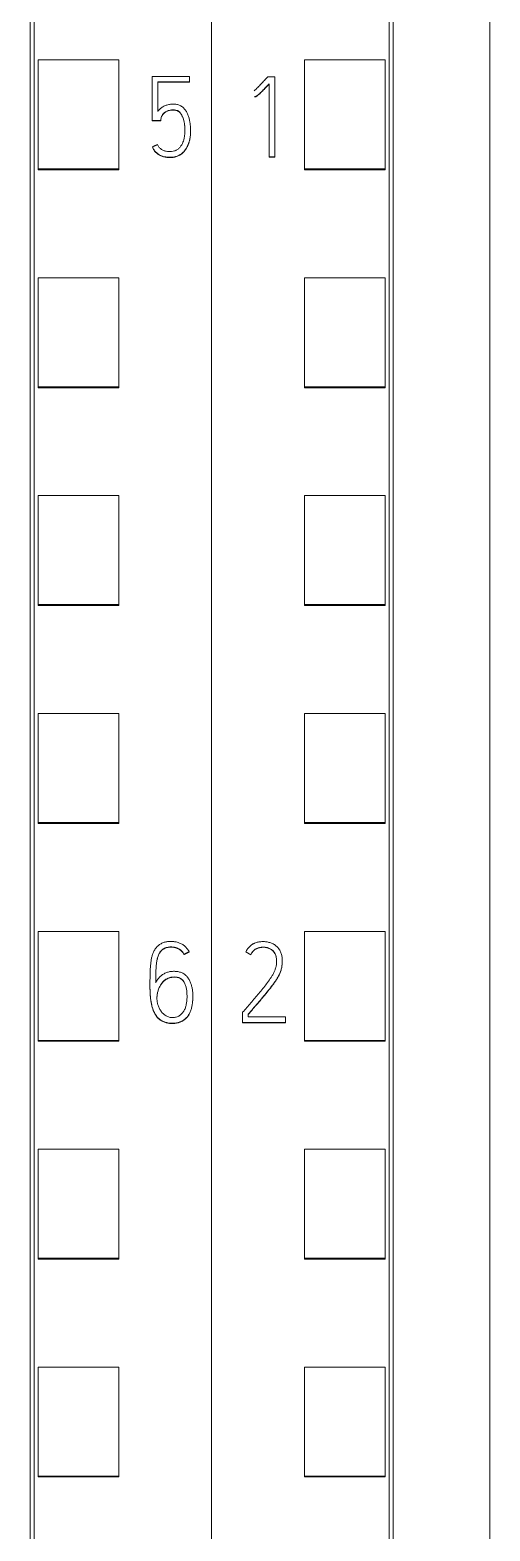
# Model space of a CAD drawing. Header units: millimetres. Extents: x 4137 to 6698, y 1400 to 3585.
# Drawn here: x 5246.15 to 5257.55, y 3013.79 to 3051 of the extents above; entities that cross this region are included whole.
import ezdxf

# ---------------------------------------------------------------- set-up
doc = ezdxf.new("R2010")
doc.units = ezdxf.units.MM
doc.layers.add('000-PI-Oprema', color=30, linetype='Continuous', lineweight=5)

msp = doc.modelspace()

# ---------------------------------------------------------------- linework, layer by layer
at = {"layer": '000-PI-Oprema', "color": 0, "linetype": 'ByBlock', "lineweight": 0}
for p, q in [((5250.648, 3075.465), (5250.648, 2962.047)), ((5250.648, 3075.465), (5250.648, 2962.047)), ((5246.248, 2964.37), (5246.248, 3073.185)), ((5255.048, 3073.185), (5255.048, 2964.37)), ((5246.348, 3047.561), (5246.348, 3050.264)), ((5246.348, 3050.264), (5248.348, 3050.264)), ((5248.348, 3047.561), (5248.348, 3050.264)), ((5252.948, 3047.561), (5252.948, 3050.264)), ((5254.948, 3050.264), (5252.948, 3050.264)), ((5254.948, 3047.561), (5254.948, 3050.264)), ((5249.175, 3049.855), (5249.175, 3048.761)), ((5250.099, 3049.855), (5249.175, 3049.855)), ((5250.099, 3049.717), (5250.099, 3049.855)), ((5252.214, 3049.844), (5252.039, 3049.844)), ((5252.214, 3047.86), (5252.214, 3049.844)), ((5249.314, 3048.982), (5249.314, 3049.717)), ((5249.314, 3049.717), (5250.099, 3049.717)), ((5250.099, 3049.711), (5249.314, 3049.711)), ((5250.099, 3049.717), (5250.099, 3049.711)), ((5252.075, 3049.673), (5252.075, 3047.86)), ((5249.175, 3048.761), (5249.175, 3048.754)), ((5249.175, 3048.761), (5249.386, 3048.761)), ((5249.386, 3048.754), (5249.175, 3048.754)), ((5249.386, 3048.761), (5249.386, 3048.754)), ((5250.126, 3048.496), (5250.126, 3048.503)), ((5249.18, 3048.106), (5249.18, 3048.1)), ((5246.348, 3047.534), (5246.348, 3047.561)), ((5246.348, 3047.561), (5248.348, 3047.561)), ((5248.348, 3047.534), (5248.348, 3047.561)), ((5252.075, 3047.86), (5252.214, 3047.86)), ((5252.075, 3047.86), (5252.075, 3047.854)), ((5252.214, 3047.854), (5252.075, 3047.854)), ((5252.214, 3047.86), (5252.214, 3047.854)), ((5252.948, 3047.534), (5252.948, 3047.561)), ((5254.948, 3047.561), (5252.948, 3047.561)), ((5254.948, 3047.534), (5254.948, 3047.561)), ((5246.348, 3047.534), (5248.348, 3047.534)), ((5254.948, 3047.534), (5252.948, 3047.534)), ((5246.348, 3042.16), (5246.348, 3044.862)), ((5246.348, 3044.862), (5248.348, 3044.862)), ((5248.348, 3042.16), (5248.348, 3044.862)), ((5252.948, 3042.16), (5252.948, 3044.862)), ((5254.948, 3044.862), (5252.948, 3044.862)), ((5254.948, 3042.16), (5254.948, 3044.862)), ((5246.348, 3042.134), (5246.348, 3042.16)), ((5246.348, 3042.16), (5248.348, 3042.16)), ((5246.348, 3042.134), (5248.348, 3042.134)), ((5248.348, 3042.134), (5248.348, 3042.16)), ((5252.948, 3042.134), (5252.948, 3042.16)), ((5254.948, 3042.16), (5252.948, 3042.16)), ((5254.948, 3042.134), (5252.948, 3042.134)), ((5254.948, 3042.134), (5254.948, 3042.16)), ((5246.348, 3036.758), (5246.348, 3039.46)), ((5246.348, 3039.46), (5248.348, 3039.46)), ((5248.348, 3036.758), (5248.348, 3039.46)), ((5252.948, 3036.758), (5252.948, 3039.46)), ((5254.948, 3039.46), (5252.948, 3039.46)), ((5254.948, 3036.758), (5254.948, 3039.46)), ((5246.348, 3036.734), (5246.348, 3036.758)), ((5246.348, 3036.758), (5248.348, 3036.758)), ((5246.348, 3036.734), (5248.348, 3036.734)), ((5248.348, 3036.734), (5248.348, 3036.758)), ((5252.948, 3036.734), (5252.948, 3036.758)), ((5254.948, 3036.758), (5252.948, 3036.758)), ((5254.948, 3036.734), (5252.948, 3036.734)), ((5254.948, 3036.734), (5254.948, 3036.758)), ((5246.348, 3031.357), (5246.348, 3034.059)), ((5246.348, 3034.059), (5248.348, 3034.059)), ((5248.348, 3031.357), (5248.348, 3034.059)), ((5252.948, 3031.357), (5252.948, 3034.059)), ((5254.948, 3034.059), (5252.948, 3034.059)), ((5254.948, 3031.357), (5254.948, 3034.059)), ((5246.348, 3031.334), (5246.348, 3031.357)), ((5246.348, 3031.357), (5248.348, 3031.357)), ((5246.348, 3031.334), (5248.348, 3031.334)), ((5248.348, 3031.334), (5248.348, 3031.357)), ((5252.948, 3031.334), (5252.948, 3031.357)), ((5254.948, 3031.357), (5252.948, 3031.357)), ((5254.948, 3031.334), (5252.948, 3031.334)), ((5254.948, 3031.334), (5254.948, 3031.357)), ((5246.348, 3025.955), (5246.348, 3028.657)), ((5246.348, 3028.657), (5248.348, 3028.657)), ((5248.348, 3025.955), (5248.348, 3028.657)), ((5252.948, 3025.955), (5252.948, 3028.657)), ((5254.948, 3028.657), (5252.948, 3028.657)), ((5254.948, 3025.955), (5254.948, 3028.657)), ((5249.964, 3028.089), (5249.964, 3028.083)), ((5250.092, 3028.155), (5250.092, 3028.149)), ((5252.4, 3027.915), (5252.4, 3027.921)), ((5249.12, 3027.351), (5249.12, 3027.345)), ((5250.184, 3027.052), (5250.184, 3027.058)), ((5251.418, 3026.398), (5252.483, 3026.398)), ((5252.483, 3026.392), (5251.418, 3026.392)), ((5252.483, 3026.537), (5251.557, 3026.537)), ((5252.483, 3026.398), (5252.483, 3026.537)), ((5252.483, 3026.398), (5252.483, 3026.392)), ((5246.348, 3025.934), (5246.348, 3025.955)), ((5246.348, 3025.955), (5248.348, 3025.955)), ((5246.348, 3025.934), (5248.348, 3025.934)), ((5248.348, 3025.934), (5248.348, 3025.955)), ((5252.948, 3025.934), (5252.948, 3025.955)), ((5254.948, 3025.955), (5252.948, 3025.955)), ((5254.948, 3025.934), (5252.948, 3025.934)), ((5254.948, 3025.934), (5254.948, 3025.955)), ((5246.348, 3020.554), (5246.348, 3023.255)), ((5246.348, 3023.255), (5248.348, 3023.255)), ((5248.348, 3020.554), (5248.348, 3023.255)), ((5252.948, 3020.554), (5252.948, 3023.255)), ((5254.948, 3023.255), (5252.948, 3023.255)), ((5254.948, 3020.554), (5254.948, 3023.255)), ((5246.348, 3020.534), (5246.348, 3020.554)), ((5246.348, 3020.554), (5248.348, 3020.554)), ((5246.348, 3020.534), (5248.348, 3020.534)), ((5248.348, 3020.534), (5248.348, 3020.554)), ((5252.948, 3020.534), (5252.948, 3020.554)), ((5254.948, 3020.554), (5252.948, 3020.554)), ((5254.948, 3020.534), (5252.948, 3020.534)), ((5254.948, 3020.534), (5254.948, 3020.554)), ((5246.348, 3015.152), (5246.348, 3017.854)), ((5246.348, 3017.854), (5248.348, 3017.854)), ((5248.348, 3015.152), (5248.348, 3017.854)), ((5252.948, 3015.152), (5252.948, 3017.854)), ((5254.948, 3017.854), (5252.948, 3017.854)), ((5254.948, 3015.152), (5254.948, 3017.854)), ((5246.348, 3015.152), (5248.348, 3015.152)), ((5246.348, 3015.134), (5246.348, 3015.152)), ((5246.348, 3015.134), (5248.348, 3015.134)), ((5248.348, 3015.134), (5248.348, 3015.152)), ((5252.948, 3015.134), (5252.948, 3015.152)), ((5254.948, 3015.152), (5252.948, 3015.152)), ((5254.948, 3015.134), (5252.948, 3015.134)), ((5254.948, 3015.134), (5254.948, 3015.152))]:
    msp.add_line(p, q, dxfattribs=at)
at = {"layer": '000-PI-Oprema', "color": 0, "linetype": 'ByBlock', "lineweight": 0, "ltscale": 0.25}
for p, q in [((5251.493, 3028.147), (5251.618, 3028.077)), ((5251.418, 3026.653), (5251.418, 3026.392)), ((5251.557, 3026.537), (5251.557, 3026.603))]:
    msp.add_line(p, q, dxfattribs=at)
at = {"layer": '000-PI-Oprema', "color": 0, "linetype": 'ByBlock', "lineweight": 0}
for points, knots in [([(5246.148, 2964.084), (5246.148, 2967.425), (5246.148, 2975.39), (5246.148, 2988.029), (5246.148, 3003.516), (5246.148, 3017.81), (5246.148, 3032.02), (5246.148, 3046.587), (5246.148, 3060.757), (5246.148, 3070.326), (5246.148, 3073.37)], [0, 0, 0, 0, 0.091483, 0.21812, 0.346206, 0.515858, 0.610111, 0.736264, 0.916066, 1, 1, 1, 1]), ([(5255.148, 3073.37), (5255.148, 3070.326), (5255.148, 3060.757), (5255.148, 3046.587), (5255.148, 3032.02), (5255.148, 3017.81), (5255.148, 3003.516), (5255.148, 2988.029), (5255.148, 2975.39), (5255.148, 2967.425), (5255.148, 2964.084)], [0, 0, 0, 0, 0.083934, 0.263736, 0.389889, 0.484142, 0.653794, 0.78188, 0.908517, 1, 1, 1, 1]), ([(5257.548, 3070.305), (5257.548, 3068.282), (5257.548, 3059.733), (5257.548, 3046.587), (5257.548, 3032.02), (5257.548, 3017.81), (5257.548, 3003.516), (5257.548, 2988.029), (5257.548, 2975.271), (5257.548, 2966.39), (5257.548, 2962.132), (5257.548, 2961.334)], [0, 0, 0, 0, 0.055935, 0.236292, 0.362833, 0.457376, 0.627551, 0.756032, 0.883059, 0.978086, 1, 1, 1, 1]), ([(5252.039, 3049.844), (5252.013, 3049.814), (5251.986, 3049.784), (5251.932, 3049.725), (5251.904, 3049.696), (5251.863, 3049.652), (5251.849, 3049.637), (5251.821, 3049.608), (5251.807, 3049.594), (5251.779, 3049.566), (5251.764, 3049.552), (5251.734, 3049.525), (5251.719, 3049.512), (5251.703, 3049.499)], [0, 0, 0, 0, 0.25, 0.25, 0.5, 0.5, 0.625, 0.625, 0.75, 0.75, 0.875, 0.875, 1, 1, 1, 1]), ([(5251.712, 3049.352), (5251.717, 3049.352), (5251.722, 3049.353), (5251.732, 3049.355), (5251.737, 3049.356), (5251.747, 3049.36), (5251.752, 3049.362), (5251.761, 3049.367), (5251.765, 3049.37), (5251.778, 3049.379), (5251.786, 3049.385), (5251.802, 3049.398), (5251.809, 3049.404), (5251.833, 3049.424), (5251.847, 3049.438), (5251.877, 3049.467), (5251.892, 3049.481), (5251.935, 3049.524), (5251.963, 3049.554), (5252.02, 3049.613), (5252.048, 3049.643), (5252.075, 3049.673)], [0, 0, 0, 0, 0.03125, 0.03125, 0.0625, 0.0625, 0.09375, 0.09375, 0.125, 0.125, 0.1875, 0.1875, 0.25, 0.25, 0.375, 0.375, 0.5, 0.5, 0.75, 0.75, 1, 1, 1, 1]), ([(5252.075, 3049.666), (5252.048, 3049.636), (5252.02, 3049.607), (5251.963, 3049.547), (5251.935, 3049.518), (5251.891, 3049.475), (5251.877, 3049.46), (5251.847, 3049.432), (5251.832, 3049.418), (5251.809, 3049.398), (5251.802, 3049.391), (5251.786, 3049.379), (5251.777, 3049.372), (5251.765, 3049.364), (5251.761, 3049.361), (5251.752, 3049.356), (5251.747, 3049.353), (5251.738, 3049.35), (5251.732, 3049.349), (5251.722, 3049.347), (5251.717, 3049.346), (5251.712, 3049.346)], [0, 0, 0, 0, 0.25, 0.25, 0.5, 0.5, 0.625, 0.625, 0.75, 0.75, 0.8125, 0.8125, 0.875, 0.875, 0.90625, 0.90625, 0.9375, 0.9375, 0.96875, 0.96875, 1, 1, 1, 1]), ([(5249.18, 3048.106), (5249.193, 3048.079), (5249.206, 3048.054), (5249.23, 3048.018), (5249.239, 3048.007), (5249.258, 3047.984), (5249.268, 3047.974), (5249.29, 3047.954), (5249.301, 3047.945), (5249.324, 3047.928), (5249.336, 3047.92), (5249.361, 3047.905), (5249.374, 3047.898), (5249.4, 3047.886), (5249.414, 3047.881), (5249.442, 3047.871), (5249.456, 3047.867), (5249.484, 3047.86), (5249.498, 3047.858), (5249.527, 3047.854), (5249.542, 3047.853), (5249.564, 3047.851), (5249.571, 3047.851), (5249.586, 3047.85), (5249.593, 3047.85), (5249.615, 3047.849), (5249.63, 3047.849), (5249.659, 3047.849), (5249.673, 3047.85), (5249.702, 3047.854), (5249.717, 3047.856), (5249.746, 3047.862), (5249.76, 3047.866), (5249.802, 3047.88), (5249.829, 3047.891), (5249.867, 3047.913), (5249.88, 3047.921), (5249.904, 3047.938), (5249.915, 3047.947), (5249.937, 3047.967), (5249.948, 3047.977), (5249.968, 3047.998), (5249.977, 3048.01), (5250.004, 3048.044), (5250.02, 3048.069), (5250.041, 3048.107), (5250.048, 3048.12), (5250.06, 3048.147), (5250.066, 3048.16), (5250.082, 3048.201), (5250.091, 3048.229), (5250.106, 3048.285), (5250.111, 3048.313), (5250.118, 3048.357), (5250.12, 3048.371), (5250.123, 3048.4), (5250.124, 3048.415), (5250.126, 3048.458), (5250.127, 3048.488), (5250.126, 3048.546), (5250.124, 3048.604), (5250.118, 3048.662), (5250.111, 3048.719), (5250.106, 3048.748), (5250.096, 3048.791), (5250.093, 3048.805), (5250.085, 3048.834), (5250.081, 3048.848), (5250.067, 3048.889), (5250.057, 3048.917), (5250.037, 3048.956), (5250.03, 3048.969), (5250.015, 3048.994), (5250.007, 3049.007), (5249.982, 3049.042), (5249.962, 3049.064), (5249.918, 3049.103), (5249.893, 3049.119), (5249.854, 3049.139), (5249.84, 3049.144), (5249.812, 3049.154), (5249.797, 3049.157), (5249.768, 3049.163), (5249.754, 3049.164), (5249.724, 3049.167), (5249.709, 3049.167), (5249.68, 3049.167), (5249.665, 3049.166), (5249.636, 3049.163), (5249.622, 3049.162), (5249.593, 3049.157), (5249.578, 3049.154), (5249.55, 3049.147), (5249.535, 3049.143), (5249.508, 3049.133), (5249.494, 3049.128), (5249.467, 3049.116), (5249.455, 3049.109), (5249.429, 3049.093), (5249.417, 3049.085), (5249.393, 3049.067), (5249.382, 3049.058), (5249.361, 3049.038), (5249.351, 3049.027), (5249.331, 3049.005), (5249.322, 3048.994), (5249.314, 3048.982)], [0, 0, 0, 0, 0.03125, 0.03125, 0.046875, 0.046875, 0.0625, 0.0625, 0.078125, 0.078125, 0.09375, 0.09375, 0.109375, 0.109375, 0.125, 0.125, 0.140625, 0.140625, 0.15625, 0.15625, 0.171875, 0.171875, 0.179687, 0.179687, 0.1875, 0.1875, 0.203125, 0.203125, 0.21875, 0.21875, 0.234375, 0.234375, 0.25, 0.25, 0.28125, 0.28125, 0.296875, 0.296875, 0.3125, 0.3125, 0.328125, 0.328125, 0.34375, 0.34375, 0.375, 0.375, 0.390625, 0.390625, 0.40625, 0.40625, 0.4375, 0.4375, 0.46875, 0.46875, 0.484375, 0.484375, 0.5, 0.5, 0.53125, 0.53125, 0.5625, 0.59375, 0.59375, 0.625, 0.625, 0.640625, 0.640625, 0.65625, 0.65625, 0.6875, 0.6875, 0.703125, 0.703125, 0.71875, 0.71875, 0.75, 0.75, 0.78125, 0.78125, 0.796875, 0.796875, 0.8125, 0.8125, 0.828125, 0.828125, 0.84375, 0.84375, 0.859375, 0.859375, 0.875, 0.875, 0.890625, 0.890625, 0.90625, 0.90625, 0.921875, 0.921875, 0.9375, 0.9375, 0.953125, 0.953125, 0.96875, 0.96875, 0.984375, 0.984375, 1, 1, 1, 1]), ([(5249.386, 3048.761), (5249.387, 3048.784), (5249.39, 3048.807), (5249.399, 3048.84), (5249.402, 3048.851), (5249.412, 3048.873), (5249.417, 3048.883), (5249.429, 3048.902), (5249.436, 3048.911), (5249.447, 3048.925), (5249.451, 3048.929), (5249.459, 3048.937), (5249.464, 3048.941), (5249.485, 3048.961), (5249.504, 3048.974), (5249.534, 3048.991), (5249.545, 3048.996), (5249.566, 3049.005), (5249.577, 3049.009), (5249.61, 3049.019), (5249.633, 3049.023), (5249.668, 3049.026), (5249.679, 3049.026), (5249.703, 3049.026), (5249.714, 3049.025), (5249.749, 3049.022), (5249.772, 3049.017), (5249.799, 3049.007), (5249.804, 3049.005), (5249.815, 3049), (5249.82, 3048.997), (5249.834, 3048.988), (5249.843, 3048.981), (5249.856, 3048.969), (5249.86, 3048.965), (5249.868, 3048.956), (5249.88, 3048.943), (5249.89, 3048.929), (5249.902, 3048.91), (5249.908, 3048.9), (5249.918, 3048.879), (5249.923, 3048.869), (5249.936, 3048.837), (5249.943, 3048.815), (5249.957, 3048.771), (5249.962, 3048.749), (5249.969, 3048.715), (5249.971, 3048.704), (5249.975, 3048.681), (5249.98, 3048.647), (5249.983, 3048.613), (5249.985, 3048.568), (5249.986, 3048.545), (5249.987, 3048.477), (5249.986, 3048.432), (5249.979, 3048.375), (5249.977, 3048.364), (5249.973, 3048.341), (5249.971, 3048.33), (5249.963, 3048.296), (5249.957, 3048.274), (5249.942, 3048.23), (5249.934, 3048.209), (5249.913, 3048.167), (5249.901, 3048.148), (5249.875, 3048.11), (5249.86, 3048.093), (5249.835, 3048.069), (5249.826, 3048.061), (5249.808, 3048.046), (5249.798, 3048.04), (5249.779, 3048.028), (5249.769, 3048.022), (5249.747, 3048.012), (5249.736, 3048.008), (5249.703, 3047.998), (5249.68, 3047.994), (5249.646, 3047.991), (5249.634, 3047.99), (5249.611, 3047.989), (5249.599, 3047.989), (5249.565, 3047.99), (5249.542, 3047.993), (5249.508, 3048), (5249.497, 3048.003), (5249.474, 3048.01), (5249.463, 3048.014), (5249.442, 3048.023), (5249.432, 3048.029), (5249.412, 3048.041), (5249.402, 3048.047), (5249.374, 3048.069), (5249.358, 3048.085), (5249.337, 3048.113), (5249.33, 3048.123), (5249.318, 3048.143), (5249.313, 3048.153), (5249.308, 3048.164)], [0, 0, 0, 0, 0.03125, 0.03125, 0.046875, 0.046875, 0.0625, 0.0625, 0.078125, 0.078125, 0.085937, 0.085937, 0.09375, 0.09375, 0.125, 0.125, 0.140625, 0.140625, 0.15625, 0.15625, 0.1875, 0.1875, 0.203125, 0.203125, 0.21875, 0.21875, 0.25, 0.25, 0.257812, 0.257812, 0.265625, 0.265625, 0.28125, 0.28125, 0.289062, 0.289062, 0.296875, 0.3125, 0.3125, 0.328125, 0.328125, 0.34375, 0.34375, 0.375, 0.375, 0.40625, 0.40625, 0.421875, 0.421875, 0.4375, 0.46875, 0.46875, 0.5, 0.5, 0.5625, 0.5625, 0.578125, 0.578125, 0.59375, 0.59375, 0.625, 0.625, 0.65625, 0.65625, 0.6875, 0.6875, 0.71875, 0.71875, 0.734375, 0.734375, 0.75, 0.75, 0.765625, 0.765625, 0.78125, 0.78125, 0.8125, 0.8125, 0.828125, 0.828125, 0.84375, 0.84375, 0.875, 0.875, 0.890625, 0.890625, 0.90625, 0.90625, 0.921875, 0.921875, 0.9375, 0.9375, 0.96875, 0.96875, 0.984375, 0.984375, 1, 1, 1, 1]), ([(5249.987, 3048.498), (5249.987, 3048.503), (5249.987, 3048.508), (5249.986, 3048.535), (5249.986, 3048.558), (5249.983, 3048.603), (5249.981, 3048.626), (5249.973, 3048.694), (5249.964, 3048.738), (5249.945, 3048.805), (5249.937, 3048.827), (5249.92, 3048.869), (5249.91, 3048.89), (5249.892, 3048.919), (5249.886, 3048.929), (5249.871, 3048.948), (5249.863, 3048.956), (5249.846, 3048.972), (5249.837, 3048.979), (5249.823, 3048.989), (5249.817, 3048.992), (5249.807, 3048.997), (5249.802, 3049), (5249.785, 3049.006), (5249.774, 3049.009), (5249.752, 3049.015), (5249.74, 3049.017), (5249.717, 3049.019), (5249.705, 3049.02), (5249.682, 3049.02), (5249.67, 3049.02), (5249.647, 3049.018), (5249.635, 3049.017), (5249.612, 3049.012), (5249.578, 3049.005), (5249.546, 3048.992), (5249.516, 3048.975), (5249.506, 3048.968), (5249.487, 3048.955), (5249.478, 3048.948), (5249.46, 3048.932), (5249.452, 3048.924), (5249.441, 3048.911), (5249.437, 3048.906), (5249.43, 3048.897), (5249.427, 3048.892), (5249.417, 3048.877), (5249.412, 3048.867), (5249.403, 3048.846), (5249.399, 3048.835), (5249.39, 3048.801), (5249.387, 3048.778), (5249.386, 3048.754)], [0, 0, 0, 0, 0.013624, 0.013624, 0.075273, 0.075273, 0.136921, 0.136921, 0.260218, 0.260218, 0.321867, 0.321867, 0.383515, 0.383515, 0.414339, 0.414339, 0.445164, 0.445164, 0.475988, 0.475988, 0.4914, 0.4914, 0.506812, 0.506812, 0.537636, 0.537636, 0.568461, 0.568461, 0.599285, 0.599285, 0.630109, 0.630109, 0.660933, 0.660933, 0.691758, 0.753406, 0.753406, 0.78423, 0.78423, 0.815055, 0.815055, 0.845879, 0.845879, 0.861291, 0.861291, 0.876703, 0.876703, 0.907527, 0.907527, 0.938352, 0.938352, 1, 1, 1, 1]), ([(5250.126, 3048.496), (5250.126, 3048.475), (5250.126, 3048.454), (5250.124, 3048.403), (5250.121, 3048.375), (5250.115, 3048.331), (5250.113, 3048.317), (5250.107, 3048.288), (5250.104, 3048.274), (5250.093, 3048.231), (5250.085, 3048.203), (5250.064, 3048.149), (5250.052, 3048.122), (5250.024, 3048.07), (5250.009, 3048.045), (5249.983, 3048.01), (5249.973, 3047.999), (5249.954, 3047.977), (5249.943, 3047.967), (5249.911, 3047.937), (5249.887, 3047.919), (5249.85, 3047.897), (5249.837, 3047.89), (5249.81, 3047.878), (5249.796, 3047.872), (5249.754, 3047.858), (5249.726, 3047.851), (5249.682, 3047.845), (5249.667, 3047.844), (5249.638, 3047.842), (5249.623, 3047.842), (5249.594, 3047.843), (5249.579, 3047.844), (5249.55, 3047.846), (5249.535, 3047.847), (5249.506, 3047.85), (5249.492, 3047.853), (5249.463, 3047.859), (5249.448, 3047.863), (5249.42, 3047.872), (5249.406, 3047.877), (5249.38, 3047.889), (5249.366, 3047.896), (5249.341, 3047.911), (5249.328, 3047.919), (5249.304, 3047.936), (5249.293, 3047.945), (5249.271, 3047.965), (5249.261, 3047.975), (5249.241, 3047.997), (5249.232, 3048.009), (5249.207, 3048.046), (5249.193, 3048.073), (5249.18, 3048.1)], [0, 0, 0, 0, 0.044434, 0.044434, 0.104157, 0.104157, 0.134018, 0.134018, 0.16388, 0.16388, 0.223602, 0.223602, 0.283325, 0.283325, 0.343048, 0.343048, 0.37291, 0.37291, 0.402771, 0.402771, 0.462494, 0.462494, 0.492355, 0.492355, 0.522217, 0.522217, 0.58194, 0.58194, 0.611801, 0.611801, 0.641663, 0.641663, 0.671524, 0.671524, 0.701386, 0.701386, 0.731247, 0.731247, 0.761108, 0.761108, 0.79097, 0.79097, 0.820831, 0.820831, 0.850693, 0.850693, 0.880554, 0.880554, 0.910416, 0.910416, 0.940277, 0.940277, 1, 1, 1, 1]), ([(5250.092, 3028.155), (5250.077, 3028.18), (5250.061, 3028.205), (5250.035, 3028.239), (5250.025, 3028.25), (5250.006, 3028.271), (5249.995, 3028.281), (5249.963, 3028.31), (5249.94, 3028.327), (5249.902, 3028.349), (5249.889, 3028.355), (5249.863, 3028.367), (5249.849, 3028.373), (5249.809, 3028.387), (5249.781, 3028.394), (5249.738, 3028.402), (5249.724, 3028.404), (5249.695, 3028.408), (5249.681, 3028.409), (5249.637, 3028.411), (5249.609, 3028.411), (5249.566, 3028.407), (5249.551, 3028.405), (5249.523, 3028.4), (5249.508, 3028.397), (5249.466, 3028.386), (5249.439, 3028.376), (5249.401, 3028.356), (5249.388, 3028.349), (5249.364, 3028.333), (5249.352, 3028.325), (5249.318, 3028.298), (5249.297, 3028.278), (5249.269, 3028.245), (5249.26, 3028.233), (5249.243, 3028.21), (5249.235, 3028.197), (5249.214, 3028.16), (5249.202, 3028.134), (5249.181, 3028.079), (5249.173, 3028.052), (5249.159, 3027.996), (5249.154, 3027.968), (5249.145, 3027.912), (5249.141, 3027.884), (5249.132, 3027.798), (5249.128, 3027.741), (5249.123, 3027.626), (5249.122, 3027.569), (5249.12, 3027.397), (5249.119, 3027.282), (5249.125, 3027.139), (5249.126, 3027.11), (5249.13, 3027.053), (5249.132, 3027.025), (5249.142, 3026.939), (5249.15, 3026.883), (5249.167, 3026.812), (5249.171, 3026.798), (5249.179, 3026.77), (5249.183, 3026.756), (5249.197, 3026.715), (5249.208, 3026.689), (5249.226, 3026.649), (5249.232, 3026.637), (5249.246, 3026.611), (5249.254, 3026.599), (5249.278, 3026.562), (5249.295, 3026.539), (5249.326, 3026.508), (5249.336, 3026.498), (5249.359, 3026.48), (5249.371, 3026.471), (5249.407, 3026.447), (5249.433, 3026.434), (5249.473, 3026.417), (5249.487, 3026.412), (5249.514, 3026.403), (5249.528, 3026.399), (5249.57, 3026.388), (5249.599, 3026.384), (5249.642, 3026.38), (5249.657, 3026.379), (5249.686, 3026.379), (5249.7, 3026.379), (5249.744, 3026.382), (5249.772, 3026.386), (5249.814, 3026.397), (5249.828, 3026.401), (5249.856, 3026.41), (5249.869, 3026.415), (5249.909, 3026.433), (5249.934, 3026.447), (5249.97, 3026.472), (5249.982, 3026.48), (5250.004, 3026.499), (5250.015, 3026.509), (5250.046, 3026.54), (5250.064, 3026.562), (5250.087, 3026.598), (5250.095, 3026.611), (5250.108, 3026.637), (5250.114, 3026.65), (5250.13, 3026.69), (5250.139, 3026.718), (5250.15, 3026.76), (5250.153, 3026.774), (5250.159, 3026.802), (5250.162, 3026.816), (5250.169, 3026.859), (5250.173, 3026.888), (5250.182, 3026.974), (5250.185, 3027.031), (5250.182, 3027.117), (5250.18, 3027.146), (5250.174, 3027.203), (5250.169, 3027.232), (5250.157, 3027.289), (5250.149, 3027.317), (5250.131, 3027.373), (5250.121, 3027.4), (5250.096, 3027.453), (5250.081, 3027.478), (5250.048, 3027.526), (5250.03, 3027.548), (5249.997, 3027.578), (5249.986, 3027.588), (5249.962, 3027.604), (5249.95, 3027.612), (5249.924, 3027.626), (5249.91, 3027.632), (5249.883, 3027.642), (5249.869, 3027.647), (5249.826, 3027.658), (5249.798, 3027.663), (5249.754, 3027.667), (5249.739, 3027.668), (5249.71, 3027.669), (5249.695, 3027.668), (5249.651, 3027.666), (5249.622, 3027.662), (5249.579, 3027.652), (5249.565, 3027.648), (5249.537, 3027.639), (5249.524, 3027.633), (5249.484, 3027.616), (5249.459, 3027.601), (5249.423, 3027.577), (5249.411, 3027.568), (5249.388, 3027.549), (5249.377, 3027.54), (5249.346, 3027.509), (5249.326, 3027.487), (5249.291, 3027.44), (5249.276, 3027.415), (5249.262, 3027.389)], [0, 0, 0, 0, 0.015625, 0.015625, 0.023438, 0.023438, 0.03125, 0.03125, 0.046875, 0.046875, 0.054688, 0.054688, 0.0625, 0.0625, 0.078125, 0.078125, 0.085938, 0.085938, 0.09375, 0.09375, 0.109375, 0.109375, 0.117188, 0.117188, 0.125, 0.125, 0.140625, 0.140625, 0.148438, 0.148438, 0.15625, 0.15625, 0.171875, 0.171875, 0.179688, 0.179688, 0.1875, 0.1875, 0.203125, 0.203125, 0.21875, 0.21875, 0.234375, 0.234375, 0.25, 0.25, 0.28125, 0.28125, 0.3125, 0.3125, 0.375, 0.375, 0.390625, 0.390625, 0.40625, 0.40625, 0.4375, 0.4375, 0.445313, 0.445313, 0.453125, 0.453125, 0.46875, 0.46875, 0.476563, 0.476563, 0.484375, 0.484375, 0.5, 0.5, 0.507813, 0.507813, 0.515625, 0.515625, 0.53125, 0.53125, 0.539063, 0.539063, 0.546875, 0.546875, 0.5625, 0.5625, 0.570313, 0.570313, 0.578125, 0.578125, 0.59375, 0.59375, 0.601563, 0.601563, 0.609375, 0.609375, 0.625, 0.625, 0.632813, 0.632813, 0.640625, 0.640625, 0.65625, 0.65625, 0.664063, 0.664063, 0.671875, 0.671875, 0.6875, 0.6875, 0.695313, 0.695313, 0.703125, 0.703125, 0.71875, 0.71875, 0.75, 0.75, 0.765625, 0.765625, 0.78125, 0.78125, 0.796875, 0.796875, 0.8125, 0.8125, 0.828125, 0.828125, 0.84375, 0.84375, 0.851563, 0.851563, 0.859375, 0.859375, 0.867188, 0.867188, 0.875, 0.875, 0.890625, 0.890625, 0.898438, 0.898438, 0.90625, 0.90625, 0.921875, 0.921875, 0.929688, 0.929688, 0.9375, 0.9375, 0.953125, 0.953125, 0.960938, 0.960938, 0.96875, 0.96875, 0.984375, 0.984375, 1, 1, 1, 1]), ([(5249.262, 3027.389), (5249.262, 3027.45), (5249.263, 3027.511), (5249.265, 3027.602), (5249.266, 3027.632), (5249.268, 3027.693), (5249.27, 3027.724), (5249.273, 3027.784), (5249.276, 3027.815), (5249.283, 3027.875), (5249.287, 3027.905), (5249.296, 3027.95), (5249.299, 3027.965), (5249.307, 3027.995), (5249.311, 3028.01), (5249.325, 3028.054), (5249.337, 3028.083), (5249.355, 3028.117), (5249.359, 3028.123), (5249.367, 3028.137), (5249.371, 3028.143), (5249.385, 3028.162), (5249.395, 3028.174), (5249.411, 3028.191), (5249.416, 3028.196), (5249.428, 3028.206), (5249.434, 3028.211), (5249.453, 3028.225), (5249.466, 3028.233), (5249.487, 3028.243), (5249.494, 3028.246), (5249.509, 3028.251), (5249.516, 3028.254), (5249.539, 3028.26), (5249.554, 3028.263), (5249.584, 3028.268), (5249.6, 3028.27), (5249.631, 3028.272), (5249.646, 3028.272), (5249.677, 3028.271), (5249.693, 3028.27), (5249.723, 3028.265), (5249.746, 3028.261), (5249.768, 3028.254), (5249.783, 3028.249), (5249.79, 3028.247), (5249.812, 3028.238), (5249.826, 3028.231), (5249.852, 3028.215), (5249.865, 3028.207), (5249.884, 3028.192), (5249.89, 3028.187), (5249.901, 3028.176), (5249.906, 3028.171), (5249.922, 3028.154), (5249.932, 3028.142), (5249.949, 3028.116), (5249.957, 3028.103), (5249.964, 3028.089)], [0, 0, 0, 0, 0.125, 0.125, 0.1875, 0.1875, 0.25, 0.25, 0.3125, 0.3125, 0.375, 0.375, 0.40625, 0.40625, 0.4375, 0.4375, 0.5, 0.5, 0.515625, 0.515625, 0.53125, 0.53125, 0.5625, 0.5625, 0.578125, 0.578125, 0.59375, 0.59375, 0.625, 0.625, 0.640625, 0.640625, 0.65625, 0.65625, 0.6875, 0.6875, 0.71875, 0.71875, 0.75, 0.75, 0.78125, 0.78125, 0.8125, 0.828125, 0.828125, 0.84375, 0.84375, 0.875, 0.875, 0.90625, 0.90625, 0.921875, 0.921875, 0.9375, 0.9375, 0.96875, 0.96875, 1, 1, 1, 1]), ([(5249.964, 3028.083), (5249.95, 3028.111), (5249.933, 3028.136), (5249.907, 3028.164), (5249.902, 3028.17), (5249.89, 3028.18), (5249.884, 3028.185), (5249.866, 3028.2), (5249.841, 3028.217), (5249.813, 3028.231), (5249.784, 3028.243), (5249.77, 3028.248), (5249.74, 3028.256), (5249.725, 3028.259), (5249.694, 3028.263), (5249.679, 3028.265), (5249.632, 3028.266), (5249.602, 3028.265), (5249.556, 3028.258), (5249.541, 3028.254), (5249.511, 3028.246), (5249.496, 3028.241), (5249.475, 3028.231), (5249.469, 3028.227), (5249.455, 3028.22), (5249.449, 3028.215), (5249.43, 3028.202), (5249.412, 3028.187), (5249.397, 3028.169), (5249.387, 3028.157), (5249.382, 3028.151), (5249.368, 3028.133), (5249.36, 3028.119), (5249.345, 3028.093), (5249.338, 3028.079), (5249.327, 3028.05), (5249.321, 3028.036), (5249.307, 3027.992), (5249.3, 3027.962), (5249.288, 3027.902), (5249.283, 3027.872), (5249.276, 3027.811), (5249.274, 3027.781), (5249.27, 3027.72), (5249.268, 3027.689), (5249.266, 3027.628), (5249.265, 3027.597), (5249.263, 3027.505), (5249.262, 3027.444), (5249.262, 3027.383)], [0, 0, 0, 0, 0.0625, 0.0625, 0.078125, 0.078125, 0.09375, 0.09375, 0.125, 0.15625, 0.15625, 0.1875, 0.1875, 0.21875, 0.21875, 0.25, 0.25, 0.3125, 0.3125, 0.34375, 0.34375, 0.375, 0.375, 0.390625, 0.390625, 0.40625, 0.40625, 0.4375, 0.453125, 0.453125, 0.46875, 0.46875, 0.5, 0.5, 0.53125, 0.53125, 0.5625, 0.5625, 0.625, 0.625, 0.6875, 0.6875, 0.75, 0.75, 0.8125, 0.8125, 0.875, 0.875, 1, 1, 1, 1]), ([(5251.618, 3028.083), (5251.629, 3028.107), (5251.643, 3028.129), (5251.667, 3028.159), (5251.675, 3028.169), (5251.694, 3028.187), (5251.704, 3028.195), (5251.736, 3028.218), (5251.758, 3028.23), (5251.807, 3028.25), (5251.832, 3028.257), (5251.87, 3028.264), (5251.883, 3028.266), (5251.908, 3028.268), (5251.922, 3028.269), (5251.96, 3028.268), (5251.986, 3028.266), (5252.024, 3028.257), (5252.036, 3028.254), (5252.061, 3028.245), (5252.073, 3028.24), (5252.108, 3028.224), (5252.13, 3028.21), (5252.161, 3028.186), (5252.17, 3028.177), (5252.188, 3028.158), (5252.196, 3028.148), (5252.208, 3028.132), (5252.211, 3028.127), (5252.218, 3028.115), (5252.227, 3028.098), (5252.234, 3028.08), (5252.242, 3028.055), (5252.245, 3028.043), (5252.251, 3028.017), (5252.253, 3028.005), (5252.256, 3027.979), (5252.257, 3027.966), (5252.259, 3027.94), (5252.259, 3027.927), (5252.259, 3027.902), (5252.258, 3027.889), (5252.256, 3027.863), (5252.255, 3027.85), (5252.25, 3027.811), (5252.245, 3027.786), (5252.235, 3027.749), (5252.231, 3027.736), (5252.223, 3027.712), (5252.219, 3027.7), (5252.204, 3027.664), (5252.193, 3027.64), (5252.169, 3027.595), (5252.156, 3027.573), (5252.13, 3027.529), (5252.116, 3027.508), (5252.073, 3027.444), (5252.043, 3027.402), (5251.951, 3027.279), (5251.886, 3027.199), (5251.787, 3027.081), (5251.753, 3027.042), (5251.687, 3026.964), (5251.653, 3026.925), (5251.586, 3026.847), (5251.553, 3026.808), (5251.485, 3026.731), (5251.452, 3026.692), (5251.418, 3026.653)], [0, 0, 0, 0, 0.03125, 0.03125, 0.046875, 0.046875, 0.0625, 0.0625, 0.09375, 0.09375, 0.125, 0.125, 0.140625, 0.140625, 0.15625, 0.15625, 0.1875, 0.1875, 0.203125, 0.203125, 0.21875, 0.21875, 0.25, 0.25, 0.265625, 0.265625, 0.28125, 0.28125, 0.289063, 0.289063, 0.296875, 0.3125, 0.3125, 0.328125, 0.328125, 0.34375, 0.34375, 0.359375, 0.359375, 0.375, 0.375, 0.390625, 0.390625, 0.40625, 0.40625, 0.4375, 0.4375, 0.453125, 0.453125, 0.46875, 0.46875, 0.5, 0.5, 0.53125, 0.53125, 0.5625, 0.5625, 0.625, 0.625, 0.75, 0.75, 0.8125, 0.8125, 0.875, 0.875, 0.9375, 0.9375, 1, 1, 1, 1]), ([(5251.557, 3026.603), (5251.596, 3026.649), (5251.635, 3026.695), (5251.713, 3026.787), (5251.752, 3026.833), (5251.83, 3026.924), (5251.869, 3026.97), (5251.947, 3027.062), (5251.985, 3027.109), (5252.061, 3027.202), (5252.099, 3027.249), (5252.153, 3027.321), (5252.171, 3027.345), (5252.206, 3027.394), (5252.224, 3027.419), (5252.257, 3027.469), (5252.273, 3027.494), (5252.303, 3027.546), (5252.318, 3027.573), (5252.336, 3027.614), (5252.342, 3027.628), (5252.353, 3027.656), (5252.359, 3027.67), (5252.373, 3027.713), (5252.38, 3027.742), (5252.391, 3027.801), (5252.395, 3027.831), (5252.399, 3027.876), (5252.4, 3027.891), (5252.4, 3027.921), (5252.4, 3027.937), (5252.398, 3027.982), (5252.395, 3028.012), (5252.387, 3028.056), (5252.384, 3028.071), (5252.376, 3028.1), (5252.371, 3028.115), (5252.361, 3028.143), (5252.355, 3028.157), (5252.342, 3028.184), (5252.334, 3028.197), (5252.322, 3028.216), (5252.318, 3028.222), (5252.309, 3028.234), (5252.304, 3028.241), (5252.289, 3028.258), (5252.279, 3028.269), (5252.258, 3028.29), (5252.247, 3028.301), (5252.229, 3028.314), (5252.223, 3028.319), (5252.21, 3028.327), (5252.203, 3028.331), (5252.17, 3028.351), (5252.143, 3028.363), (5252.1, 3028.378), (5252.085, 3028.382), (5252.056, 3028.39), (5252.041, 3028.393), (5252.011, 3028.399), (5251.996, 3028.4), (5251.966, 3028.403), (5251.951, 3028.404), (5251.921, 3028.405), (5251.906, 3028.404), (5251.876, 3028.403), (5251.86, 3028.402), (5251.815, 3028.397), (5251.785, 3028.391), (5251.742, 3028.377), (5251.728, 3028.372), (5251.707, 3028.362), (5251.7, 3028.359), (5251.687, 3028.352), (5251.68, 3028.349), (5251.647, 3028.33), (5251.623, 3028.312), (5251.589, 3028.282), (5251.578, 3028.271), (5251.557, 3028.249), (5251.548, 3028.237), (5251.521, 3028.201), (5251.506, 3028.175), (5251.493, 3028.147)], [0, 0, 0, 0, 0.0625, 0.0625, 0.125, 0.125, 0.1875, 0.1875, 0.25, 0.25, 0.3125, 0.3125, 0.34375, 0.34375, 0.375, 0.375, 0.40625, 0.40625, 0.4375, 0.4375, 0.453125, 0.453125, 0.46875, 0.46875, 0.5, 0.5, 0.53125, 0.53125, 0.546875, 0.546875, 0.5625, 0.5625, 0.59375, 0.59375, 0.609375, 0.609375, 0.625, 0.625, 0.640625, 0.640625, 0.65625, 0.65625, 0.664062, 0.664062, 0.671875, 0.671875, 0.6875, 0.6875, 0.703125, 0.703125, 0.710937, 0.710937, 0.71875, 0.71875, 0.75, 0.75, 0.765625, 0.765625, 0.78125, 0.78125, 0.796875, 0.796875, 0.8125, 0.8125, 0.828125, 0.828125, 0.84375, 0.84375, 0.875, 0.875, 0.890625, 0.890625, 0.898437, 0.898437, 0.90625, 0.90625, 0.9375, 0.9375, 0.953125, 0.953125, 0.96875, 0.96875, 1, 1, 1, 1]), ([(5252.259, 3027.912), (5252.259, 3027.923), (5252.259, 3027.933), (5252.257, 3027.957), (5252.256, 3027.969), (5252.253, 3027.995), (5252.251, 3028.008), (5252.246, 3028.033), (5252.243, 3028.046), (5252.235, 3028.071), (5252.23, 3028.083), (5252.222, 3028.1), (5252.219, 3028.106), (5252.213, 3028.118), (5252.209, 3028.123), (5252.191, 3028.15), (5252.173, 3028.169), (5252.148, 3028.19), (5252.143, 3028.194), (5252.132, 3028.202), (5252.116, 3028.212), (5252.088, 3028.228), (5252.064, 3028.238), (5252.039, 3028.247), (5252.026, 3028.25), (5251.988, 3028.259), (5251.963, 3028.262), (5251.91, 3028.263), (5251.871, 3028.26), (5251.833, 3028.251), (5251.808, 3028.243), (5251.796, 3028.239), (5251.772, 3028.229), (5251.76, 3028.224), (5251.737, 3028.212), (5251.726, 3028.205), (5251.694, 3028.182), (5251.675, 3028.164), (5251.651, 3028.133), (5251.644, 3028.123), (5251.63, 3028.1), (5251.624, 3028.089), (5251.618, 3028.077)], [0, 0, 0, 0, 0.034384, 0.034384, 0.076368, 0.076368, 0.118351, 0.118351, 0.160334, 0.160334, 0.202317, 0.202317, 0.223309, 0.223309, 0.244301, 0.244301, 0.328267, 0.328267, 0.349259, 0.349259, 0.370251, 0.412234, 0.454217, 0.454217, 0.496201, 0.496201, 0.580167, 0.580167, 0.664134, 0.706117, 0.706117, 0.7481, 0.7481, 0.790084, 0.790084, 0.832067, 0.832067, 0.916033, 0.916033, 0.958017, 0.958017, 1, 1, 1, 1]), ([(5252.4, 3027.916), (5252.4, 3027.894), (5252.399, 3027.873), (5252.395, 3027.822), (5252.391, 3027.792), (5252.382, 3027.748), (5252.379, 3027.733), (5252.371, 3027.704), (5252.367, 3027.689), (5252.358, 3027.661), (5252.352, 3027.647), (5252.341, 3027.619), (5252.335, 3027.605), (5252.316, 3027.564), (5252.302, 3027.538), (5252.272, 3027.486), (5252.255, 3027.46), (5252.222, 3027.41), (5252.205, 3027.386), (5252.17, 3027.337), (5252.152, 3027.313), (5252.097, 3027.241), (5252.06, 3027.194), (5251.984, 3027.101), (5251.946, 3027.055), (5251.868, 3026.963), (5251.829, 3026.917), (5251.751, 3026.826), (5251.712, 3026.78), (5251.634, 3026.689), (5251.596, 3026.643), (5251.557, 3026.597)], [0, 0, 0, 0, 0.040253, 0.040253, 0.096709, 0.096709, 0.124936, 0.124936, 0.153164, 0.153164, 0.181392, 0.181392, 0.20962, 0.20962, 0.266076, 0.266076, 0.322531, 0.322531, 0.378987, 0.378987, 0.435443, 0.435443, 0.548354, 0.548354, 0.661266, 0.661266, 0.774177, 0.774177, 0.887089, 0.887089, 1, 1, 1, 1]), ([(5249.535, 3027.483), (5249.561, 3027.497), (5249.588, 3027.508), (5249.631, 3027.518), (5249.646, 3027.521), (5249.675, 3027.525), (5249.704, 3027.528), (5249.734, 3027.527), (5249.763, 3027.526), (5249.778, 3027.524), (5249.807, 3027.519), (5249.821, 3027.516), (5249.849, 3027.506), (5249.863, 3027.5), (5249.888, 3027.486), (5249.9, 3027.478), (5249.922, 3027.459), (5249.933, 3027.448), (5249.951, 3027.425), (5249.959, 3027.413), (5249.974, 3027.388), (5249.981, 3027.375), (5249.999, 3027.334), (5250.008, 3027.307), (5250.019, 3027.264), (5250.022, 3027.25), (5250.028, 3027.221), (5250.03, 3027.207), (5250.035, 3027.163), (5250.037, 3027.134), (5250.039, 3027.076), (5250.039, 3027.047), (5250.038, 3026.96), (5250.032, 3026.902), (5250.015, 3026.816), (5250.007, 3026.787), (5249.993, 3026.746), (5249.987, 3026.732), (5249.974, 3026.706), (5249.967, 3026.693), (5249.944, 3026.656), (5249.926, 3026.633), (5249.9, 3026.607), (5249.894, 3026.602), (5249.883, 3026.593), (5249.877, 3026.588), (5249.86, 3026.575), (5249.848, 3026.567), (5249.822, 3026.553), (5249.809, 3026.547), (5249.781, 3026.536), (5249.753, 3026.528), (5249.724, 3026.523), (5249.694, 3026.521), (5249.679, 3026.521), (5249.65, 3026.522), (5249.636, 3026.524), (5249.607, 3026.529), (5249.592, 3026.533), (5249.55, 3026.547), (5249.524, 3026.561), (5249.488, 3026.585), (5249.476, 3026.594), (5249.454, 3026.613), (5249.432, 3026.633), (5249.413, 3026.655), (5249.395, 3026.678), (5249.386, 3026.69), (5249.362, 3026.727), (5249.348, 3026.753), (5249.331, 3026.793), (5249.326, 3026.807), (5249.317, 3026.835), (5249.313, 3026.849), (5249.303, 3026.892), (5249.299, 3026.921), (5249.295, 3026.964), (5249.294, 3026.979), (5249.294, 3027.008), (5249.294, 3027.023), (5249.296, 3027.067), (5249.3, 3027.096), (5249.311, 3027.153), (5249.318, 3027.181), (5249.332, 3027.222), (5249.338, 3027.236), (5249.349, 3027.263), (5249.355, 3027.276), (5249.375, 3027.315), (5249.39, 3027.34), (5249.416, 3027.375), (5249.425, 3027.387), (5249.444, 3027.409), (5249.454, 3027.42), (5249.486, 3027.45), (5249.509, 3027.468), (5249.535, 3027.483)], [0, 0, 0, 0, 0.03125, 0.03125, 0.046875, 0.046875, 0.0625, 0.078125, 0.078125, 0.09375, 0.09375, 0.109375, 0.109375, 0.125, 0.125, 0.140625, 0.140625, 0.15625, 0.15625, 0.171875, 0.171875, 0.1875, 0.1875, 0.21875, 0.21875, 0.234375, 0.234375, 0.25, 0.25, 0.28125, 0.28125, 0.3125, 0.3125, 0.375, 0.375, 0.40625, 0.40625, 0.421875, 0.421875, 0.4375, 0.4375, 0.46875, 0.46875, 0.476563, 0.476563, 0.484375, 0.484375, 0.5, 0.5, 0.515625, 0.515625, 0.53125, 0.546875, 0.546875, 0.5625, 0.5625, 0.578125, 0.578125, 0.59375, 0.59375, 0.625, 0.625, 0.640625, 0.640625, 0.65625, 0.671875, 0.671875, 0.6875, 0.6875, 0.71875, 0.71875, 0.734375, 0.734375, 0.75, 0.75, 0.78125, 0.78125, 0.796875, 0.796875, 0.8125, 0.8125, 0.84375, 0.84375, 0.875, 0.875, 0.890625, 0.890625, 0.90625, 0.90625, 0.9375, 0.9375, 0.953125, 0.953125, 0.96875, 0.96875, 1, 1, 1, 1]), ([(5249.535, 3027.477), (5249.509, 3027.462), (5249.486, 3027.444), (5249.455, 3027.414), (5249.445, 3027.403), (5249.425, 3027.381), (5249.416, 3027.369), (5249.39, 3027.334), (5249.375, 3027.309), (5249.355, 3027.27), (5249.349, 3027.257), (5249.338, 3027.23), (5249.332, 3027.216), (5249.318, 3027.175), (5249.311, 3027.146), (5249.302, 3027.103), (5249.3, 3027.089), (5249.297, 3027.06), (5249.295, 3027.045), (5249.294, 3027.02), (5249.294, 3027.009), (5249.294, 3026.999)], [0, 0, 0, 0, 0.157122, 0.157122, 0.235682, 0.235682, 0.314243, 0.314243, 0.471365, 0.471365, 0.549925, 0.549925, 0.628486, 0.628486, 0.785608, 0.785608, 0.864168, 0.864168, 0.942729, 0.942729, 1, 1, 1, 1]), ([(5249.956, 3027.411), (5249.951, 3027.418), (5249.946, 3027.425), (5249.932, 3027.443), (5249.922, 3027.453), (5249.905, 3027.468), (5249.899, 3027.472), (5249.887, 3027.481), (5249.881, 3027.484), (5249.861, 3027.495), (5249.848, 3027.501), (5249.82, 3027.51), (5249.806, 3027.513), (5249.777, 3027.518), (5249.762, 3027.52), (5249.733, 3027.521), (5249.718, 3027.521), (5249.674, 3027.52), (5249.645, 3027.516), (5249.603, 3027.505), (5249.589, 3027.501), (5249.568, 3027.493), (5249.561, 3027.49), (5249.548, 3027.484), (5249.542, 3027.48), (5249.535, 3027.477)], [0, 0, 0, 0, 0.053837, 0.053837, 0.148453, 0.148453, 0.195761, 0.195761, 0.243069, 0.243069, 0.337686, 0.337686, 0.432302, 0.432302, 0.526918, 0.526918, 0.621535, 0.621535, 0.810767, 0.810767, 0.905384, 0.905384, 0.952692, 0.952692, 1, 1, 1, 1]), ([(5250.184, 3027.052), (5250.184, 3027.006), (5250.181, 3026.96), (5250.173, 3026.886), (5250.17, 3026.857), (5250.163, 3026.814), (5250.16, 3026.8), (5250.154, 3026.771), (5250.151, 3026.757), (5250.14, 3026.715), (5250.132, 3026.687), (5250.115, 3026.647), (5250.109, 3026.634), (5250.096, 3026.608), (5250.089, 3026.595), (5250.066, 3026.558), (5250.048, 3026.536), (5250.017, 3026.505), (5250.007, 3026.495), (5249.985, 3026.476), (5249.973, 3026.468), (5249.937, 3026.443), (5249.912, 3026.428), (5249.872, 3026.41), (5249.858, 3026.405), (5249.831, 3026.395), (5249.817, 3026.391), (5249.775, 3026.381), (5249.746, 3026.376), (5249.703, 3026.373), (5249.688, 3026.372), (5249.659, 3026.373), (5249.644, 3026.373), (5249.601, 3026.377), (5249.573, 3026.382), (5249.53, 3026.392), (5249.516, 3026.396), (5249.488, 3026.405), (5249.475, 3026.41), (5249.435, 3026.427), (5249.409, 3026.44), (5249.379, 3026.459), (5249.373, 3026.464), (5249.361, 3026.472), (5249.355, 3026.477), (5249.338, 3026.49), (5249.328, 3026.5), (5249.297, 3026.531), (5249.279, 3026.554), (5249.255, 3026.59), (5249.248, 3026.602), (5249.234, 3026.628), (5249.227, 3026.641), (5249.209, 3026.68), (5249.198, 3026.707), (5249.18, 3026.761), (5249.172, 3026.789), (5249.158, 3026.845), (5249.152, 3026.874), (5249.143, 3026.93), (5249.135, 3026.987), (5249.13, 3027.045), (5249.126, 3027.102), (5249.125, 3027.131), (5249.121, 3027.221), (5249.12, 3027.283), (5249.12, 3027.345)], [0, 0, 0, 0, 0.061961, 0.061961, 0.100808, 0.100808, 0.120232, 0.120232, 0.139655, 0.139655, 0.178502, 0.178502, 0.197926, 0.197926, 0.217349, 0.217349, 0.256196, 0.256196, 0.27562, 0.27562, 0.295043, 0.295043, 0.33389, 0.33389, 0.353314, 0.353314, 0.372737, 0.372737, 0.411584, 0.411584, 0.431008, 0.431008, 0.450431, 0.450431, 0.489278, 0.489278, 0.508702, 0.508702, 0.528125, 0.528125, 0.566972, 0.566972, 0.576684, 0.576684, 0.586396, 0.586396, 0.605819, 0.605819, 0.644666, 0.644666, 0.66409, 0.66409, 0.683513, 0.683513, 0.72236, 0.72236, 0.761207, 0.761207, 0.800054, 0.800054, 0.838901, 0.877748, 0.877748, 0.916595, 0.916595, 1, 1, 1, 1])]:
    msp.add_open_spline(points, degree=3, knots=knots, dxfattribs=at)
for points, weights in [([(5249.308, 3048.164), (5249.244, 3048.135), (5249.18, 3048.106)], [0.500000038028, 0.499999961972, 0.500000038028]), ([(5249.964, 3028.089), (5250.028, 3028.122), (5250.092, 3028.155)], [0.500000150618, 0.499999849382, 0.500000150618]), ([(5250.092, 3028.149), (5250.028, 3028.116), (5249.964, 3028.083)], [0.499999984441, 0.500000015559, 0.499999984441])]:
    msp.add_rational_spline(points, weights, degree=2, dxfattribs=at)

doc.saveas('drawing.dxf')
